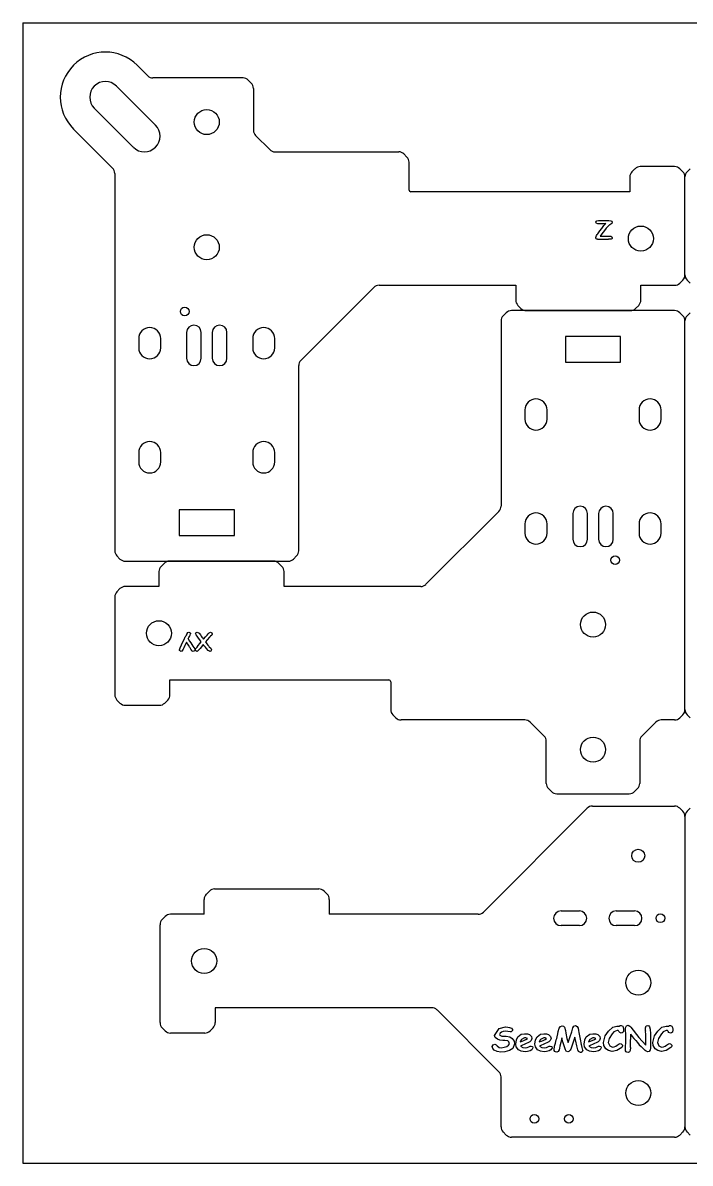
# Model space of a CAD drawing. Header units: millimetres. Extents: x 0 to 820, y -385 to 310.
# Drawn here: x 0 to 181.4, y -385 to -75 of the extents above; entities that cross this region are included whole.
import ezdxf

# ---------------------------------------------------------------- set-up
doc = ezdxf.new("R2010")
doc.units = ezdxf.units.MM

msp = doc.modelspace()

# ---------------------------------------------------------------- linework, layer by layer
at = {"color": 7, "linetype": 'Continuous'}
for p, q in [((0, -75), (820, -75)), ((0, -75), (0, -385)), ((31.11, -86.55), (33.97, -89.41)), ((25.45, -92.21), (36.06, -102.81)), ((59.87, -90), (35.38, -90)), ((62.11, -91.41), (61.29, -90.59)), ((62.7, -92.83), (62.7, -104.24)), ((30.04, -108.83), (19.44, -98.22)), ((24.39, -114.48), (13.78, -103.88)), ((67.11, -109.48), (63.29, -105.66)), ((68.53, -110.07), (102.17, -110.07)), ((104.41, -111.48), (103.59, -110.66)), ((24.39, -114.48), (24.41, -114.5)), ((105, -120.45), (105, -112.9)), ((166.41, -114.66), (165.59, -115.48)), ((177.17, -114.07), (167.83, -114.07)), ((179.41, -115.48), (178.59, -114.66)), ((181.41, -114.66), (180.59, -115.48)), ((25, -115.92), (25, -218.52)), ((165, -116.9), (165, -120.95)), ((180, -143.52), (180, -116.9)), ((180, -143.52), (180, -116.9)), ((165, -120.95), (105.5, -120.95)), ((157.77, -129.62), (156.48, -129.62)), ((157.8, -128.77), (159.29, -128.77)), ((156.93, -133.02), (156.92, -133.03)), ((178.59, -145.76), (179.41, -144.94)), ((180.59, -144.94), (181.41, -145.76)), ((75.59, -166.76), (95.41, -146.94)), ((96.83, -146.35), (134, -146.35)), ((134, -146.35), (134, -150.4)), ((168, -146.35), (177.17, -146.35)), ((168, -150.4), (168, -146.35)), ((134.59, -151.82), (135.41, -152.64)), ((166.59, -152.64), (167.41, -151.82)), ((131.41, -153.82), (130.59, -154.64)), ((177.17, -153.23), (132.83, -153.23)), ((136.83, -153.23), (165.17, -153.23)), ((179.41, -154.64), (178.59, -153.82)), ((181.41, -153.82), (180.59, -154.64)), ((130, -156.06), (130, -206.4)), ((180, -261.68), (180, -156.06)), ((180, -261.68), (180, -156.06)), ((31.5, -160.85), (31.5, -163.35)), ((37.5, -163.35), (37.5, -160.85)), ((44.5, -159.18), (44.5, -166.18)), ((48.5, -166.18), (48.5, -159.18)), ((51.5, -159.18), (51.5, -166.18)), ((55.5, -166.18), (55.5, -159.18)), ((62.5, -160.85), (62.5, -163.35)), ((68.5, -163.35), (68.5, -160.85)), ((162.5, -160.23), (147.5, -160.23)), ((147.5, -160.23), (147.5, -167.23)), ((162.5, -167.23), (162.5, -160.23)), ((147.5, -167.23), (162.5, -167.23)), ((75, -218.52), (75, -168.18)), ((136.5, -180.23), (136.5, -182.73)), ((142.5, -182.73), (142.5, -180.23)), ((167.5, -180.23), (167.5, -182.73)), ((173.5, -182.73), (173.5, -180.23)), ((31.5, -191.85), (31.5, -194.35)), ((37.5, -194.35), (37.5, -191.85)), ((62.5, -191.85), (62.5, -194.35)), ((68.5, -194.35), (68.5, -191.85)), ((57.5, -207.35), (42.5, -207.35)), ((42.5, -207.35), (42.5, -214.35)), ((57.5, -214.35), (57.5, -207.35)), ((129.41, -207.82), (109.59, -227.64)), ((149.5, -208.4), (149.5, -215.4)), ((153.5, -215.4), (153.5, -208.4)), ((156.5, -208.4), (156.5, -215.4)), ((160.5, -215.4), (160.5, -208.4)), ((136.5, -211.23), (136.5, -213.73)), ((142.5, -213.73), (142.5, -211.23)), ((167.5, -211.23), (167.5, -213.73)), ((173.5, -213.73), (173.5, -211.23)), ((42.5, -214.35), (57.5, -214.35)), ((25.59, -219.94), (26.41, -220.76)), ((73.59, -220.76), (74.41, -219.94)), ((27.83, -221.35), (72.17, -221.35)), ((38.41, -221.94), (37.59, -222.76)), ((68.17, -221.35), (39.83, -221.35)), ((70.41, -222.76), (69.59, -221.94)), ((37, -224.18), (37, -228.23)), ((71, -228.23), (71, -224.18)), ((26.41, -228.82), (25.59, -229.64)), ((37, -228.23), (27.83, -228.23)), ((108.17, -228.23), (71, -228.23)), ((25, -231.06), (25, -257.68)), ((45.92, -245.65), (45.67, -245.26)), ((40, -253.63), (99.5, -253.63)), ((40, -257.68), (40, -253.63)), ((100, -254.13), (100, -261.68)), ((25.59, -259.1), (26.41, -259.92)), ((38.59, -259.92), (39.41, -259.1)), ((27.83, -260.51), (37.17, -260.51)), ((100.59, -263.1), (101.41, -263.92)), ((178.59, -263.92), (179.41, -263.1)), ((180.59, -263.1), (181.41, -263.92)), ((136.47, -264.51), (102.83, -264.51)), ((137.89, -265.1), (141.71, -268.92)), ((168.29, -268.92), (172.11, -265.1)), ((177.17, -264.51), (173.53, -264.51)), ((142.3, -281.75), (142.3, -270.34)), ((167.7, -270.34), (167.7, -281.75)), ((142.89, -283.17), (143.71, -283.99)), ((145.13, -284.58), (164.87, -284.58)), ((166.29, -283.99), (167.11, -283.17)), ((154.83, -287.93), (177.17, -287.93)), ((153.41, -288.52), (125.19, -316.75)), ((179.41, -289.35), (178.59, -288.52)), ((180, -290.76), (180, -375.11)), ((180, -290.76), (180, -375.11)), ((181.41, -288.52), (180.59, -289.35)), ((50.71, -311.04), (49.89, -311.87)), ((52.13, -310.45), (80.47, -310.45)), ((82.71, -311.87), (81.89, -311.04)), ((49.3, -317.33), (49.3, -313.28)), ((83.3, -313.28), (83.3, -317.33)), ((38.71, -317.92), (37.89, -318.75)), ((49.3, -317.33), (40.13, -317.33)), ((123.77, -317.33), (83.3, -317.33)), ((146.3, -316.43), (151.3, -316.43)), ((161.3, -316.43), (166.3, -316.43)), ((37.3, -346.79), (37.3, -320.16)), ((151.3, -320.43), (146.3, -320.43)), ((166.3, -320.43), (161.3, -320.43)), ((111.17, -342.73), (52.3, -342.73)), ((52.3, -342.73), (52.3, -346.79)), ((112.59, -343.32), (129.41, -360.15)), ((37.89, -348.2), (38.71, -349.03)), ((49.47, -349.61), (40.13, -349.61)), ((50.89, -349.03), (51.71, -348.2)), ((149.21, -349.26), (149.47, -348.21)), ((136.82, -352.5), (135.29, -353.18)), ((142.01, -352.5), (140.48, -353.18)), ((147.48, -354.23), (147.21, -353.38)), ((149.41, -352.67), (149.13, -353.5)), ((150.85, -354.2), (150.59, -353.1)), ((155.4, -352.5), (153.87, -353.18)), ((130, -375.11), (130, -361.56)), ((130.59, -376.52), (131.41, -377.35)), ((177.17, -377.93), (132.83, -377.93)), ((178.59, -377.35), (179.41, -376.52)), ((180.59, -376.52), (181.41, -377.35)), ((0, -385), (820, -385))]:
    msp.add_line(p, q, dxfattribs=at)
at = {"color": 7, "linetype": 'Continuous', "flags": 128}
for points in [[(155.81, -129.18), (155.86, -128.96), (156.02, -128.8), (156.47, -128.71)], [(155.96, -129.52), (155.83, -129.34), (155.81, -129.18)], [(156.27, -129.64), (156.08, -129.6), (155.96, -129.52)], [(156.48, -129.62), (156.36, -129.63), (156.27, -129.64)], [(156.47, -128.71), (157.21, -128.75), (157.8, -128.77)], [(157.36, -130.91), (157.98, -130.14), (158.52, -129.58)], [(158.52, -129.58), (158.1, -129.61), (157.77, -129.62)], [(159.38, -130.05), (158.61, -130.8), (158.08, -131.46)], [(159.29, -128.77), (159.87, -128.83), (160.13, -128.95), (160.25, -129.2)], [(159.82, -129.77), (159.58, -129.93), (159.38, -130.05)], [(160.25, -129.2), (160.07, -129.56), (159.82, -129.77)], [(155.75, -133.4), (155.82, -133.07), (155.95, -132.84)], [(155.95, -132.84), (156.15, -132.56), (156.31, -132.34)], [(156.31, -132.34), (156.89, -131.54), (157.36, -130.91)], [(156.92, -133.03), (157.56, -133.01), (158.07, -133)], [(158.08, -131.46), (157.44, -132.33), (156.93, -133.02)], [(158.07, -133), (158.71, -132.98), (159.21, -132.97)], [(159.21, -132.97), (159.57, -132.98), (159.85, -133.01)], [(159.85, -133.01), (160.15, -133.15), (160.25, -133.38)], [(155.9, -133.73), (155.77, -133.56), (155.75, -133.4)], [(156.25, -133.84), (156.04, -133.8), (155.9, -133.73)], [(159.78, -133.84), (159.46, -133.82), (159.21, -133.81)], [(160.1, -133.73), (159.93, -133.82), (159.78, -133.84)], [(160.25, -133.38), (160.21, -133.6), (160.1, -133.73)], [(44.69, -240.97), (44.9, -240.75), (45.14, -240.68)], [(45.14, -240.68), (45.33, -240.72), (45.46, -240.8)], [(45.46, -240.8), (45.58, -240.96), (45.61, -241.12)], [(46.97, -241.07), (47.15, -240.72), (47.44, -240.62)], [(47.09, -241.37), (46.99, -241.21), (46.97, -241.07)], [(47.8, -242.29), (47.41, -241.77), (47.09, -241.37)], [(47.44, -240.62), (47.97, -240.96), (48.28, -241.37)], [(48.28, -241.37), (48.51, -241.73), (48.69, -242.01)], [(49.09, -242.57), (49.65, -241.95), (50.09, -241.46)], [(50.09, -241.46), (50.41, -241.1), (50.67, -240.82)], [(50.67, -240.82), (50.85, -240.71), (51, -240.68)], [(51.36, -241.42), (51.04, -241.77), (50.78, -242.04)], [(51, -240.68), (51.36, -240.84), (51.48, -241.13)], [(51.48, -241.13), (51.44, -241.3), (51.36, -241.42)], [(42.77, -244.93), (43.15, -244.11), (43.44, -243.45)], [(43.44, -243.45), (43.82, -242.61), (44.14, -241.96)], [(43.75, -244.89), (43.58, -245.28), (43.45, -245.58)], [(44.47, -243.38), (44.06, -244.23), (43.75, -244.89)], [(45.09, -244.31), (44.76, -243.78), (44.47, -243.38)], [(44.92, -242.47), (45.34, -243.08), (45.66, -243.56)], [(45.67, -245.26), (45.47, -244.94), (45.34, -244.73), (45.22, -244.52), (45.09, -244.31)], [(45.66, -243.56), (46.25, -244.48), (46.72, -245.2)], [(47.03, -245.13), (47.41, -244.68), (47.69, -244.31)], [(47.69, -244.31), (48.12, -243.71), (48.48, -243.25)], [(48.48, -243.25), (48.1, -242.71), (47.8, -242.29)], [(49.04, -244), (48.58, -244.61), (48.22, -245.08)], [(48.69, -242.01), (48.92, -242.32), (49.09, -242.57)], [(49.63, -244.72), (49.29, -244.32), (49.04, -244)], [(50.36, -245.62), (49.94, -245.13), (49.63, -244.72)], [(50.78, -242.04), (50.14, -242.75), (49.65, -243.31)], [(49.65, -243.31), (50.02, -243.78), (50.33, -244.15)], [(50.33, -244.15), (50.54, -244.42), (50.7, -244.63)], [(50.7, -244.63), (51.08, -245.04), (51.29, -245.42)], [(42.59, -245.43), (42.68, -245.15), (42.77, -244.93)], [(42.73, -245.75), (42.61, -245.59), (42.59, -245.43)], [(43.04, -245.87), (42.86, -245.83), (42.73, -245.75)], [(43.45, -245.58), (43.27, -245.81), (43.04, -245.87)], [(46.31, -245.87), (46.07, -245.79), (45.92, -245.65)], [(46.64, -245.75), (46.47, -245.85), (46.31, -245.87)], [(46.78, -245.43), (46.74, -245.62), (46.64, -245.75)], [(46.72, -245.2), (46.77, -245.32), (46.78, -245.43)], [(46.91, -245.42), (46.95, -245.25), (47.03, -245.13)], [(47.36, -245.87), (47.01, -245.71), (46.91, -245.42)], [(48.22, -245.08), (47.78, -245.58), (47.36, -245.87)], [(50.83, -245.87), (50.55, -245.76), (50.36, -245.62)], [(51.29, -245.42), (51.12, -245.77), (50.83, -245.87)], [(128.21, -350.25), (129.48, -348.41), (131.21, -347.9)], [(129.03, -351.33), (128.39, -350.85), (128.21, -350.25)], [(130.13, -349.39), (129.74, -349.66), (129.59, -350)], [(129.59, -350), (129.66, -350.2), (129.84, -350.32), (130.25, -350.43)], [(131.24, -349.11), (130.6, -349.2), (130.13, -349.39)], [(131.21, -347.9), (131.84, -347.98), (132.32, -348.1)], [(132.51, -349.29), (131.8, -349.18), (131.24, -349.11)], [(132.32, -348.1), (132.86, -348.33), (133.13, -348.68)], [(132.97, -349.09), (132.73, -349.25), (132.51, -349.29)], [(133.13, -348.68), (133.08, -348.92), (132.97, -349.09)], [(134.6, -350.68), (135.51, -349.97), (136.41, -349.81)], [(136.41, -349.81), (137.16, -349.87), (137.72, -350.06)], [(137.72, -350.06), (138.27, -350.54), (138.4, -351.1)], [(139.79, -350.68), (140.7, -349.97), (141.59, -349.81)], [(141.59, -349.81), (142.34, -349.87), (142.9, -350.06)], [(142.9, -350.06), (143.45, -350.54), (143.59, -351.1)], [(145.27, -350.64), (145.42, -349.86), (145.54, -349.24)], [(145.54, -349.24), (145.84, -348.25), (146.12, -347.82), (146.6, -347.64)], [(146.6, -347.64), (147.01, -347.78), (147.22, -348.06)], [(147.22, -348.06), (147.48, -348.96), (147.62, -349.67)], [(147.62, -349.67), (147.92, -351.11), (148.22, -352.22)], [(148.22, -352.22), (148.81, -350.57), (149.21, -349.26)], [(149.47, -348.21), (149.78, -347.71), (150.21, -347.56)], [(150.21, -347.56), (150.73, -347.86), (150.94, -348.31)], [(150.94, -348.31), (151.08, -348.94), (151.15, -349.45)], [(151.15, -349.45), (151.47, -351.32), (151.82, -352.76)], [(153.18, -350.68), (154.09, -349.97), (154.99, -349.81)], [(154.99, -349.81), (155.74, -349.87), (156.3, -350.06)], [(156.3, -350.06), (156.85, -350.54), (156.98, -351.1)], [(157.85, -352.2), (158.33, -350.34), (159.19, -349.08)], [(160.19, -349.85), (159.4, -351.09), (159.14, -352.21)], [(159.19, -349.08), (160.35, -348.06), (161.51, -347.73)], [(161.52, -348.94), (160.7, -349.32), (160.19, -349.85)], [(161.51, -347.73), (161.87, -347.75), (162.16, -347.79)], [(161.88, -348.97), (161.68, -348.94), (161.52, -348.94)], [(162.06, -349.21), (161.97, -349.06), (161.88, -348.97)], [(162.66, -349.63), (162.26, -349.49), (162.06, -349.21)], [(162.16, -347.79), (162.4, -347.6), (162.64, -347.56)], [(162.64, -347.56), (163.07, -347.74), (163.22, -348.09)], [(163.16, -349.39), (162.91, -349.59), (162.66, -349.63)], [(163.29, -348.98), (163.25, -349.22), (163.16, -349.39)], [(163.22, -348.09), (163.28, -348.58), (163.29, -348.98)], [(163.81, -348.17), (164.11, -347.63), (164.57, -347.47)], [(163.88, -349.81), (163.84, -348.89), (163.81, -348.17)], [(163.9, -351.54), (163.89, -350.57), (163.88, -349.81)], [(164.57, -347.47), (165.04, -347.72), (165.31, -348.06)], [(165.19, -349.93), (165.18, -350.75), (165.17, -351.39)], [(165.31, -348.06), (167.44, -350.86), (169.34, -352.88)], [(169.26, -348.18), (169.48, -347.67), (169.91, -347.56)], [(169.28, -348.68), (169.26, -348.4), (169.26, -348.18)], [(169.32, -349.17), (169.3, -348.9), (169.28, -348.68)], [(169.91, -347.56), (170.21, -347.67), (170.39, -347.94), (170.56, -348.56), (170.65, -349.84)], [(170.65, -349.84), (170.64, -350.24), (170.64, -350.56)], [(171.24, -352.2), (171.73, -350.34), (172.58, -349.08)], [(173.59, -349.85), (172.79, -351.09), (172.54, -352.21)], [(172.58, -349.08), (173.74, -348.06), (174.9, -347.73)], [(174.91, -348.94), (174.09, -349.32), (173.59, -349.85)], [(174.9, -347.73), (175.27, -347.75), (175.55, -347.79)], [(175.27, -348.97), (175.07, -348.94), (174.91, -348.94)], [(175.45, -349.21), (175.37, -349.06), (175.27, -348.97)], [(176.06, -349.63), (175.65, -349.49), (175.45, -349.21)], [(175.55, -347.79), (175.8, -347.6), (176.04, -347.56)], [(176.04, -347.56), (176.46, -347.74), (176.61, -348.09)], [(176.56, -349.39), (176.31, -349.59), (176.06, -349.63)], [(176.69, -348.98), (176.65, -349.22), (176.56, -349.39)], [(176.61, -348.09), (176.68, -348.58), (176.69, -348.98)], [(127.6, -353.32), (127.84, -352.79), (128.28, -352.66)], [(128.16, -354.3), (127.73, -353.82), (127.6, -353.32)], [(128.28, -352.66), (128.69, -352.79), (128.9, -353.06)], [(128.9, -353.06), (129.46, -353.53), (130.05, -353.61)], [(130.44, -351.62), (129.64, -351.52), (129.03, -351.33)], [(130.05, -353.61), (130.89, -353.5), (131.53, -353.27)], [(130.25, -350.43), (130.9, -350.47), (131.41, -350.5)], [(131.8, -351.77), (131.04, -351.65), (130.44, -351.62)], [(131.41, -350.5), (132.35, -350.69), (133.01, -351.07)], [(131.53, -353.27), (132.05, -352.94), (132.27, -352.52)], [(132.27, -352.52), (132.13, -352.01), (131.8, -351.77)], [(133.65, -352.58), (133.17, -353.78), (132.31, -354.36)], [(133.01, -351.07), (133.54, -351.84), (133.65, -352.58)], [(134, -352.61), (134.17, -351.48), (134.6, -350.68)], [(134.76, -354.22), (134.14, -353.41), (134, -352.61)], [(136.4, -350.93), (135.55, -351.36), (135.21, -352.05)], [(135.21, -352.05), (135.78, -351.8), (136.22, -351.61)], [(135.29, -353.18), (135.95, -353.54), (136.54, -353.61)], [(136.22, -351.61), (136.78, -351.34), (137.19, -351.1)], [(137.19, -351.1), (136.76, -350.96), (136.4, -350.93)], [(136.54, -353.61), (137.14, -353.54), (137.58, -353.38)], [(137.85, -351.98), (137.28, -352.29), (136.82, -352.5)], [(137.58, -353.38), (137.91, -353.23), (138.19, -353.18)], [(138.4, -351.1), (138.2, -351.66), (137.85, -351.98)], [(138.19, -353.18), (138.57, -353.32), (138.66, -353.63)], [(139.18, -352.61), (139.36, -351.48), (139.79, -350.68)], [(139.95, -354.22), (139.32, -353.41), (139.18, -352.61)], [(141.59, -350.93), (140.74, -351.36), (140.39, -352.05)], [(140.39, -352.05), (140.96, -351.8), (141.41, -351.61)], [(140.48, -353.18), (141.13, -353.54), (141.72, -353.61)], [(141.41, -351.61), (141.96, -351.34), (142.38, -351.1)], [(142.38, -351.1), (141.95, -350.96), (141.59, -350.93)], [(141.72, -353.61), (142.32, -353.54), (142.76, -353.38)], [(143.03, -351.98), (142.47, -352.29), (142.01, -352.5)], [(142.76, -353.38), (143.09, -353.23), (143.37, -353.18)], [(143.59, -351.1), (143.38, -351.66), (143.03, -351.98)], [(143.37, -353.18), (143.76, -353.32), (143.85, -353.63)], [(144.45, -354.17), (144.57, -353.16), (144.77, -352.39)], [(146, -353.16), (145.91, -353.73), (145.84, -354.18)], [(146.55, -350.95), (146.23, -352.18), (146, -353.16)], [(147.21, -353.38), (146.81, -352.03), (146.55, -350.95)], [(150.1, -350.76), (149.72, -351.83), (149.41, -352.67)], [(150.59, -353.1), (150.29, -351.79), (150.1, -350.76)], [(152.58, -352.61), (152.75, -351.48), (153.18, -350.68)], [(153.34, -354.22), (152.72, -353.41), (152.58, -352.61)], [(154.98, -350.93), (154.13, -351.36), (153.79, -352.05)], [(153.79, -352.05), (154.36, -351.8), (154.8, -351.61)], [(153.87, -353.18), (154.53, -353.54), (155.12, -353.61)], [(154.8, -351.61), (155.36, -351.34), (155.77, -351.1)], [(155.77, -351.1), (155.34, -350.96), (154.98, -350.93)], [(155.12, -353.61), (155.72, -353.54), (156.16, -353.38)], [(156.43, -351.98), (155.86, -352.29), (155.4, -352.5)], [(156.16, -353.38), (156.49, -353.23), (156.77, -353.18)], [(156.98, -351.1), (156.78, -351.66), (156.43, -351.98)], [(156.77, -353.18), (157.15, -353.32), (157.24, -353.63)], [(158.52, -353.9), (157.98, -353.01), (157.85, -352.2)], [(159.14, -352.21), (159.53, -353.14), (160.27, -353.43)], [(160.27, -353.43), (160.79, -353.35), (161.18, -353.19)], [(161.18, -353.19), (161.56, -352.94), (161.86, -352.73)], [(161.86, -352.73), (162.15, -352.56), (162.4, -352.48)], [(162.4, -352.48), (162.68, -352.55), (162.86, -352.69)], [(163.03, -353.11), (162.95, -353.4), (162.8, -353.58)], [(162.86, -352.69), (163, -352.91), (163.03, -353.11)], [(163.81, -354.26), (163.84, -353.64), (163.87, -353.15)], [(163.87, -353.15), (163.88, -352.25), (163.9, -351.54)], [(169.34, -352.88), (169.35, -352.49), (169.35, -352.19)], [(171.92, -353.9), (171.37, -353.01), (171.24, -352.2)], [(172.54, -352.21), (172.93, -353.14), (173.66, -353.43)], [(173.66, -353.43), (174.19, -353.35), (174.57, -353.19)], [(174.57, -353.19), (174.96, -352.94), (175.26, -352.73)], [(175.26, -352.73), (175.54, -352.56), (175.79, -352.48)], [(175.79, -352.48), (176.07, -352.55), (176.25, -352.69)], [(176.43, -353.11), (176.35, -353.4), (176.19, -353.58)], [(176.25, -352.69), (176.39, -352.91), (176.43, -353.11)], [(129.98, -354.82), (128.92, -354.68), (128.16, -354.3)], [(132.31, -354.36), (131.03, -354.74), (129.98, -354.82)], [(136.55, -354.73), (135.5, -354.59), (134.76, -354.22)], [(137.9, -354.46), (137.16, -354.68), (136.55, -354.73)], [(138.66, -353.63), (138.36, -354.2), (137.9, -354.46)], [(141.73, -354.73), (140.69, -354.59), (139.95, -354.22)], [(143.09, -354.46), (142.34, -354.68), (141.73, -354.73)], [(143.85, -353.63), (143.54, -354.2), (143.09, -354.46)], [(144.61, -354.6), (144.48, -354.38), (144.45, -354.17)], [(145.13, -354.82), (144.81, -354.75), (144.61, -354.6)], [(145.84, -354.18), (145.55, -354.67), (145.13, -354.82)], [(148.12, -354.73), (147.68, -354.55), (147.48, -354.23)], [(148.77, -354.31), (148.46, -354.64), (148.12, -354.73)], [(149.13, -353.5), (148.95, -353.96), (148.77, -354.31)], [(151.58, -354.9), (151.06, -354.62), (150.85, -354.2)], [(152.02, -354.74), (151.79, -354.87), (151.58, -354.9)], [(152.23, -354.29), (152.16, -354.57), (152.02, -354.74)], [(155.13, -354.73), (154.08, -354.59), (153.34, -354.22)], [(156.48, -354.46), (155.74, -354.68), (155.13, -354.73)], [(157.24, -353.63), (156.94, -354.2), (156.48, -354.46)], [(160.25, -354.64), (159.2, -354.41), (158.52, -353.9)], [(162.8, -353.58), (161.46, -354.41), (160.25, -354.64)], [(163.99, -354.7), (163.85, -354.47), (163.81, -354.26)], [(164.53, -354.9), (164.21, -354.84), (163.99, -354.7)], [(165.19, -353.56), (165.1, -354.38), (164.9, -354.75), (164.53, -354.9)], [(169.87, -354.73), (169.44, -354.59), (169.15, -354.37)], [(170.53, -354.15), (170.28, -354.62), (169.87, -354.73)], [(170.61, -353.43), (170.58, -353.83), (170.53, -354.15)], [(173.65, -354.64), (172.6, -354.41), (171.92, -353.9)], [(176.19, -353.58), (174.86, -354.41), (173.65, -354.64)]]:
    msp.add_lwpolyline(points, dxfattribs=at)
at = {"color": 7, "linetype": 'Continuous'}
for centre, radius in [((50, -102), 3.4), ((50, -136), 3.4), ((168, -133.65), 3.4), ((44, -153.5), 1.18), ((161, -221.08), 1.18), ((155, -238.58), 3.4), ((37, -240.93), 3.4), ((155, -272.58), 3.4), ((167.3, -301.43), 1.78), ((173.3, -318.43), 1.18), ((49.3, -330.03), 3.4), ((167.3, -335.93), 3.4), ((167.3, -365.93), 3.4), ((139.05, -372.93), 1.18), ((148.4, -372.93), 1.18)]:
    msp.add_circle(centre, radius, dxfattribs=at)
for centre, radius, start, end in [((22.44, -95.21), 12.25, 45, 225), ((35.38, -88), 2, 225, 270), ((22.44, -95.21), 4.25, 45, 225), ((59.87, -92), 2, 45, 90), ((60.7, -92.83), 2, 0, 45), ((33.05, -105.82), 4.25, 225, 45), ((64.7, -104.24), 2, 180, 225), ((68.53, -108.07), 2, 225, 270), ((102.17, -112.07), 2, 45, 90), ((103, -112.9), 2, 0, 45), ((23, -115.92), 2, 0, 45.1492), ((167.83, -116.07), 2, 90, 135), ((177.17, -116.07), 2, 45, 90), ((167, -116.9), 2, 135, 180), ((178, -116.9), 2, 0, 45), ((182, -116.9), 2, 135, 180), ((105.5, -120.45), 0.5, 180, 270), ((155.46, 156.98), 290.82, 270.1553, 270.7394), ((178, -143.52), 2, 315, 0), ((182, -143.52), 2, 180, 225), ((96.83, -148.35), 2, 90, 135), ((177.17, -144.35), 2, 270, 315), ((136, -150.4), 2, 180, 225), ((166, -150.4), 2, 315, 0), ((132, -156.06), 2, 135, 180), ((132.83, -155.23), 2, 90, 135), ((136.83, -151.23), 2, 225, 270), ((165.17, -151.23), 2, 270, 315), ((177.17, -155.23), 2, 45, 90), ((178, -156.06), 2, 0, 45), ((182, -156.06), 2, 135, 180), ((34.5, -160.85), 3, 0, 180), ((46.5, -159.18), 2, 0, 180), ((53.5, -159.18), 2, 0, 180), ((65.5, -160.85), 3, 0, 180), ((34.5, -163.35), 3, 180, 0), ((65.5, -163.35), 3, 180, 0), ((46.5, -166.18), 2, 180, 0), ((53.5, -166.18), 2, 180, 0), ((77, -168.18), 2, 135, 180), ((139.5, -180.23), 3, 0, 180), ((170.5, -180.23), 3, 0, 180), ((139.5, -182.73), 3, 180, 0), ((170.5, -182.73), 3, 180, 0), ((34.5, -191.85), 3, 0, 180), ((65.5, -191.85), 3, 0, 180), ((34.5, -194.35), 3, 180, 0), ((65.5, -194.35), 3, 180, 0), ((128, -206.4), 2, 315, 0), ((151.5, -208.4), 2, 0, 180), ((158.5, -208.4), 2, 0, 180), ((139.5, -211.23), 3, 0, 180), ((170.5, -211.23), 3, 0, 180), ((139.5, -213.73), 3, 180, 0), ((170.5, -213.73), 3, 180, 0), ((151.5, -215.4), 2, 180, 0), ((158.5, -215.4), 2, 180, 0), ((27, -218.52), 2, 180, 225), ((73, -218.52), 2, 315, 0), ((27.83, -219.35), 2, 225, 270), ((39, -224.18), 2, 135, 180), ((39.83, -223.35), 2, 90, 135), ((68.17, -223.35), 2, 45, 90), ((69, -224.18), 2, 0, 45), ((72.17, -219.35), 2, 270, 315), ((27.83, -230.23), 2, 90, 135), ((108.17, -226.23), 2, 270, 315), ((27, -231.06), 2, 135, 180), ((100.39, -271.92), 63.73, 150.939, 151.9567), ((36.84, -237.46), 9.5, 328.2244, 337.3378), ((99.5, -254.13), 0.5, 0, 90), ((27, -257.68), 2, 180, 225), ((27.83, -258.51), 2, 225, 270), ((37.17, -258.51), 2, 270, 315), ((38, -257.68), 2, 315, 0), ((102, -261.68), 2, 180, 225), ((178, -261.68), 2, 315, 0), ((182, -261.68), 2, 180, 225), ((102.83, -262.51), 2, 225, 270), ((136.47, -266.51), 2, 45, 90), ((173.53, -266.51), 2, 90, 135), ((177.17, -262.51), 2, 270, 315), ((140.3, -270.34), 2, 0, 45), ((169.7, -270.34), 2, 135, 180), ((144.3, -281.75), 2, 180, 225), ((165.7, -281.75), 2, 315, 0), ((145.13, -282.58), 2, 225, 270), ((164.87, -282.58), 2, 270, 315), ((154.83, -289.93), 2, 90, 135), ((177.17, -289.93), 2, 45, 90), ((178, -290.76), 2, 0, 45), ((182, -290.76), 2, 135, 180), ((51.3, -313.28), 2, 135, 180), ((52.13, -312.45), 2, 90, 135), ((80.47, -312.45), 2, 45, 90), ((81.3, -313.28), 2, 0, 45), ((39.3, -320.16), 2, 135, 180), ((40.13, -319.33), 2, 90, 135), ((123.77, -315.33), 2, 270, 315), ((146.3, -318.43), 2, 90, 270), ((151.3, -318.43), 2, 270, 90), ((161.3, -318.43), 2, 90, 270), ((166.3, -318.43), 2, 270, 90), ((111.17, -344.73), 2, 45, 90), ((39.3, -346.79), 2, 180, 225), ((50.3, -346.79), 2, 315, 0), ((40.13, -347.61), 2, 225, 270), ((49.47, -347.61), 2, 270, 315), ((193.77, -328.43), 35.76, 216.9632, 226.4975), ((64.42, -351.67), 104.92, 359.7155, 1.3621), ((81.07, -333.02), 66.57, 343.0889, 344.6579), ((132.26, -358.82), 20.48, 12.7874, 17.2119), ((-64.86, -355.49), 230.06, 0.4815, 1.022), ((548.07, -355.54), 377.46, 179.2433, 179.6789), ((128, -361.56), 2, 0, 45), ((132, -375.11), 2, 180, 225), ((132.83, -375.93), 2, 225, 270), ((177.17, -375.93), 2, 270, 315), ((178, -375.11), 2, 315, 0), ((182, -375.11), 2, 180, 225)]:
    msp.add_arc(centre, radius, start, end, dxfattribs=at)

doc.saveas('drawing.dxf')
